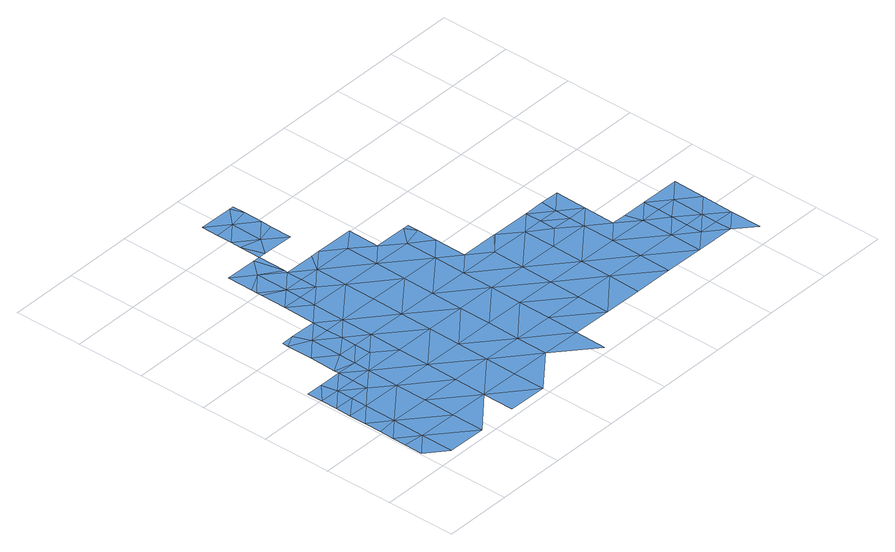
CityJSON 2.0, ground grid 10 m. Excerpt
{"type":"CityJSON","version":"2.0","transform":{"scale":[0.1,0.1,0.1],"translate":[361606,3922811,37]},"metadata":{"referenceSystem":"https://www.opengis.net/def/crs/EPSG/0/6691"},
"CityObjects":{
"waterbody1":{"type":"WaterBody","attributes":{"name":"9","class":"1140","function":"1","WaterBodyRiverFloodingRiskAttribute.description":"5","WaterBodyRiverFloodingRiskAttribute.rankOrg":"2","WaterBodyRiverFloodingRiskAttribute.adminType":"2","WaterBodyRiverFloodingRiskAttribute.scale":"L1"},"geometry":[{"type":"MultiSurface","lod":"1","boundaries":[[[0,1,2]],[[3,0,2]],[[0,4,1]],[[5,6,7]],[[5,4,6]],[[4,0,6]],[[3,8,0]],[[9,7,10]],[[7,6,10]],[[11,9,12]],[[12,9,10]],[[6,0,13]],[[0,8,13]],[[6,14,10]],[[15,14,6]],[[12,10,16]],[[15,6,13]],[[16,10,14]],[[8,17,13]],[[18,19,16]],[[13,17,15]],[[19,18,20]],[[18,16,14]],[[21,20,18]],[[14,15,22]],[[14,23,18]],[[15,17,22]],[[24,21,18]],[[25,26,17]],[[23,14,22]],[[27,24,18]],[[28,22,17]],[[27,18,23]],[[28,23,22]],[[27,29,24]],[[17,26,30]],[[29,31,32]],[[32,24,29]],[[17,30,28]],[[31,33,34]],[[29,33,31]],[[28,35,23]],[[34,33,36]],[[33,37,36]],[[36,37,38]],[[27,23,39]],[[29,27,39]],[[23,35,39]],[[30,26,40]],[[41,38,37]],[[28,30,40]],[[42,35,28]],[[33,29,43]],[[43,29,39]],[[33,44,37]],[[45,41,37]],[[46,44,33]],[[28,40,42]],[[42,47,35]],[[44,45,37]],[[33,43,46]],[[39,35,48]],[[49,42,40]],[[43,39,48]],[[35,47,48]],[[44,50,45]],[[51,49,40]],[[52,50,53]],[[52,45,50]],[[54,47,42]],[[55,43,48]],[[46,43,56]],[[57,54,42]],[[44,46,56]],[[58,50,44]],[[53,50,59]],[[43,55,56]],[[42,49,57]],[[47,60,48]],[[54,60,47]],[[48,60,55]],[[59,50,61]],[[44,56,58]],[[49,62,57]],[[61,50,63]],[[50,58,63]],[[57,64,54]],[[55,60,65]],[[56,55,66]],[[67,63,58]],[[63,68,61]],[[66,55,65]],[[58,56,66]],[[64,57,62]],[[54,69,60]],[[70,67,58]],[[67,68,63]],[[69,54,64]],[[70,58,66]],[[71,66,65]],[[65,60,72]],[[73,64,62]],[[74,71,65]],[[60,69,72]],[[73,69,64]],[[75,67,70]],[[76,66,71]],[[74,65,72]],[[70,66,76]],[[73,62,77]],[[78,72,69]],[[79,70,76]],[[75,70,79]],[[75,79,80]],[[78,69,73]],[[78,81,72]],[[71,74,82]],[[77,83,73]],[[74,72,84]],[[82,74,85]],[[86,78,73]],[[72,81,84]],[[85,74,84]],[[86,73,83]],[[78,87,81]],[[81,88,84]],[[89,87,78]],[[90,85,84]],[[89,78,86]],[[88,91,84]],[[91,90,84]],[[81,87,88]],[[83,92,86]],[[86,93,89]],[[92,93,86]],[[94,88,87]],[[87,89,95]],[[96,94,87]],[[95,96,87]],[[95,89,97]],[[89,93,97]],[[92,98,93]],[[97,99,95]],[[98,100,93]],[[100,101,93]],[[93,101,97]],[[92,102,98]],[[103,99,97]],[[104,103,97]],[[97,101,104]],[[105,98,102]],[[106,105,102]],[[107,106,102]]]}]},
"waterbody2":{"type":"WaterBody","attributes":{"name":"9","class":"1140","function":"1","WaterBodyRiverFloodingRiskAttribute.description":"5","WaterBodyRiverFloodingRiskAttribute.rankOrg":"1","WaterBodyRiverFloodingRiskAttribute.adminType":"2","WaterBodyRiverFloodingRiskAttribute.scale":"L1"},"geometry":[{"type":"MultiSurface","lod":"1","boundaries":[[[108,109,11]],[[19,20,108]],[[108,11,12]],[[109,110,111]],[[12,16,108]],[[110,109,108]],[[108,16,19]],[[20,110,108]]]}]},
"waterbody3":{"type":"WaterBody","attributes":{"name":"9","class":"1140","function":"1","WaterBodyRiverFloodingRiskAttribute.description":"5","WaterBodyRiverFloodingRiskAttribute.rankOrg":"1","WaterBodyRiverFloodingRiskAttribute.adminType":"2","WaterBodyRiverFloodingRiskAttribute.scale":"L1"},"geometry":[{"type":"MultiSurface","lod":"1","boundaries":[[[112,113,114]],[[115,113,112]],[[31,113,115]],[[31,34,113]],[[24,32,21]],[[21,32,115]],[[116,21,115]],[[116,20,21]],[[113,36,117]],[[34,36,113]],[[32,31,115]],[[115,112,116]],[[113,117,114]],[[114,117,118]]]}]},
"waterbody4":{"type":"WaterBody","attributes":{"name":"9","class":"1140","function":"1","WaterBodyRiverFloodingRiskAttribute.description":"5","WaterBodyRiverFloodingRiskAttribute.rankOrg":"1","WaterBodyRiverFloodingRiskAttribute.adminType":"2","WaterBodyRiverFloodingRiskAttribute.scale":"L1"},"geometry":[{"type":"MultiSurface","lod":"1","boundaries":[[[119,120,121]],[[122,123,121]],[[124,123,122]],[[52,123,45]],[[125,120,119]],[[52,53,123]],[[121,123,53]],[[38,41,123]],[[53,119,121]],[[41,45,123]],[[124,38,123]],[[126,121,120]],[[127,121,126]],[[121,127,122]]]}]},
"waterbody5":{"type":"WaterBody","attributes":{"name":"9","class":"1140","function":"1","WaterBodyRiverFloodingRiskAttribute.description":"5","WaterBodyRiverFloodingRiskAttribute.rankOrg":"1","WaterBodyRiverFloodingRiskAttribute.adminType":"2","WaterBodyRiverFloodingRiskAttribute.scale":"L1"},"geometry":[{"type":"MultiSurface","lod":"1","boundaries":[[[128,129,130]],[[131,132,133]],[[132,131,134]],[[132,134,130]],[[135,132,130]],[[136,132,135]],[[136,137,132]],[[125,137,136]],[[135,130,129]],[[137,133,132]],[[138,139,140]],[[139,138,130]],[[138,128,130]],[[130,134,139]]]}]},
"waterbody6":{"type":"WaterBody","attributes":{"name":"9","class":"1140","function":"1","WaterBodyRiverFloodingRiskAttribute.description":"5","WaterBodyRiverFloodingRiskAttribute.rankOrg":"1","WaterBodyRiverFloodingRiskAttribute.adminType":"2","WaterBodyRiverFloodingRiskAttribute.scale":"L1"},"geometry":[{"type":"MultiSurface","lod":"1","boundaries":[[[141,90,142]],[[91,94,142]],[[90,91,142]],[[96,142,94]],[[96,143,142]],[[88,94,91]],[[141,142,143]]]}]},
"waterbody7":{"type":"WaterBody","attributes":{"name":"9","class":"1140","function":"1","WaterBodyRiverFloodingRiskAttribute.description":"5","WaterBodyRiverFloodingRiskAttribute.rankOrg":"1","WaterBodyRiverFloodingRiskAttribute.adminType":"2","WaterBodyRiverFloodingRiskAttribute.scale":"L1"},"geometry":[{"type":"MultiSurface","lod":"1","boundaries":[[[100,98,144]],[[105,144,98]],[[105,106,144]],[[144,145,146]],[[145,144,106]],[[145,147,146]],[[147,103,146]],[[103,104,146]],[[100,144,101]],[[101,144,146]],[[101,146,104]]]}]}
},
"vertices":[
[31,60,9],[3,63,9],[3,37,9],[31,13,9],[3,83,9],[4,104,9],[32,106,9],[4,129,9],[87,12,9],[4,153,9],[33,152,9],[5,176,9],[33,175,9],[88,59,9],[89,151,9],[89,105,9],[61,175,9],[145,58,9],[90,197,9],[62,198,9],[62,221,9],[91,220,9],[145,104,9],[146,150,9],[119,220,9],[144,12,9],[201,11,9],[147,196,9],[202,103,9],[148,243,9],[201,57,9],[120,266,9],[119,243,9],[148,289,9],[120,289,9],[203,149,9],[120,312,9],[149,335,9],[121,359,9],[204,196,9],[258,56,9],[149,358,9],[259,102,9],[204,242,9],[206,334,9],[178,358,9],[205,288,9],[260,149,9],[260,195,9],[315,55,9],[206,380,9],[314,9,9],[178,381,9],[178,404,9],[316,148,9],[261,241,9],[262,287,9],[316,101,9],[263,333,9],[222,403,9],[317,194,9],[235,403,9],[372,54,9],[263,380,9],[372,101,9],[318,240,9],[319,286,9],[291,356,9],[292,402,9],[373,147,9],[319,332,9],[347,263,9],[374,193,9],[429,100,9],[375,239,9],[339,355,9],[347,309,9],[428,53,9],[430,146,9],[348,339,9],[348,355,9],[431,192,9],[401,262,9],[485,53,9],[431,238,9],[403,262,9],[486,99,9],[487,191,9],[459,215,9],[487,145,9],[460,261,9],[460,238,9],[542,52,9],[543,98,9],[488,214,9],[515,168,9],[516,214,9],[543,144,9],[571,74,9],[536,167,9],[571,97,9],[571,121,9],[599,51,9],[572,167,9],[572,144,9],[599,74,9],[627,73,9],[627,27,9],
[33,198,9],[5,199,9],[28,221,9],[5,222,9],
[63,267,9],[92,290,9],[63,304,9],[91,244,9],[62,228,9],[82,313,9],[64,313,9],
[179,409,9],[169,450,9],[150,428,9],[122,405,9],[150,381,9],[122,397,9],[179,450,9],[122,451,9],[122,414,9],
[181,543,9],[180,518,9],[209,519,9],[236,480,9],[208,473,9],[236,449,9],[237,496,9],[180,496,9],[180,481,9],[190,450,9],[231,542,9],[237,524,9],[237,542,9],
[490,261,9],[488,237,9],[517,260,9],
[599,97,9],[628,120,9],[600,143,9],[629,166,9]
]}
